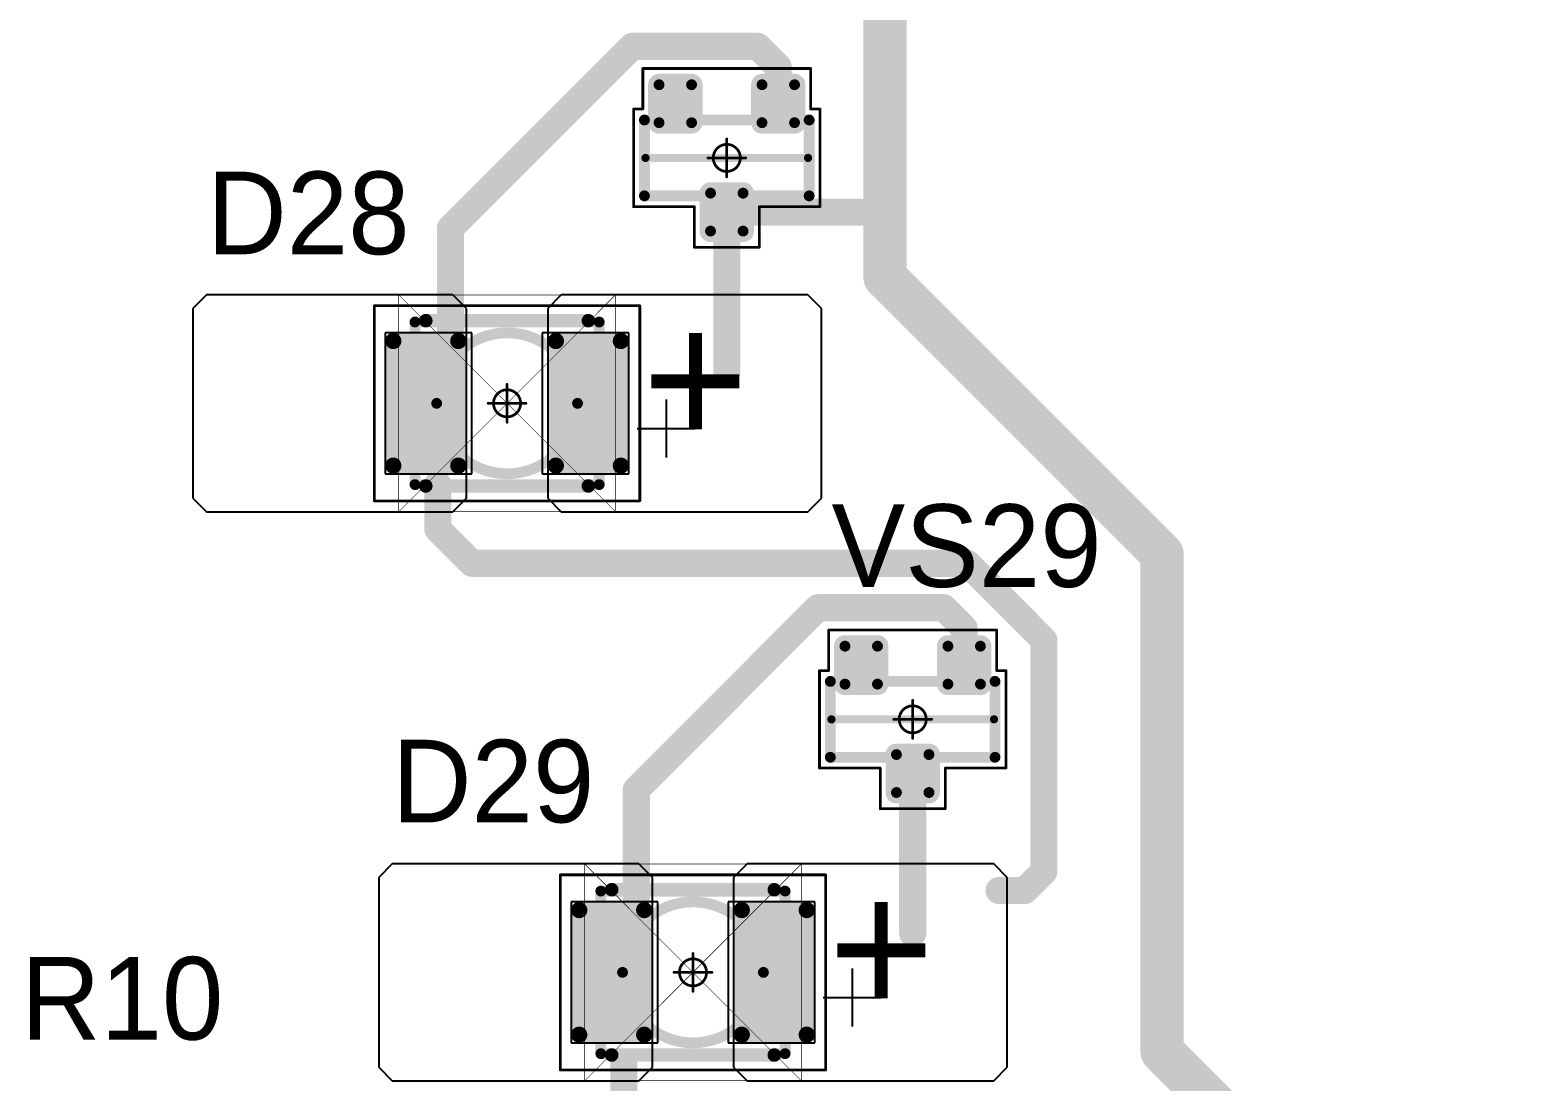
# Model space of a CAD drawing. Header units: millimetres. Extents: x 0 to 1769, y 431 to 1001.
# Drawn here: x 1366.62 to 1394.16, y 518.52 to 537.92 of the extents above; entities that cross this region are included whole.
import ezdxf

# ---------------------------------------------------------------- set-up
doc = ezdxf.new("R2010")
doc.units = ezdxf.units.MM
for name, color, linetype in [('Mechanical13', 56, 'Continuous'), ('Mechanical15', 56, 'Continuous'), ('Mechanical9', 56, 'Continuous'), ('TopLayer', 1, 'Continuous'), ('TopOverlay', 2, 'Continuous'), ('TopPaste', 8, 'Continuous'), ('TopSolder', 216, 'Continuous')]:
    doc.layers.add(name, color=color, linetype=linetype)

# ---------------------------------------------------------------- blocks, each defined once
blk = doc.blocks.new('SOT23_110')
at = {"layer": 'Mechanical13', "const_width": 0.2}
for points in [[(-0.7, -1.52), (-0.7, 1.52)], [(0.7, 1.52), (-0.7, 1.52)], [(0.7, -1.52), (0.7, 1.52)], [(0.7, -1.52), (-0.7, -1.52)]]:
    blk.add_lwpolyline(points, dxfattribs=at)
at = {"layer": 'Mechanical13', "const_width": 0.1}
for points in [[(-0.75, 1.52, 1), (-0.65, 1.52, 1)], [(-0.75, 1.52, 1), (-0.65, 1.52, 1)], [(0.65, 1.52, 1), (0.75, 1.52, 1)], [(0.65, 1.52, 1), (0.75, 1.52, 1)], [(-0.75, -1.52, 1), (-0.65, -1.52, 1)], [(-0.75, -1.52, 1), (-0.65, -1.52, 1)], [(0.65, -1.52, 1), (0.75, -1.52, 1)], [(0.65, -1.52, 1), (0.75, -1.52, 1)]]:
    blk.add_lwpolyline(points, format="xyb", close=True, dxfattribs=at)
at = {"layer": 'Mechanical15', "const_width": 0.05}
for points in [[(0.9, 1.72), (-0.9, 1.72)], [(-0.9, 1.55), (-0.9, 1.72)], [(0.9, 0.6), (0.9, 1.72)], [(-0.9, 1.55), (-1.65, 1.55)], [(-1.65, -1.55), (-1.65, 1.55)], [(1.65, 0.6), (0.9, 0.6)], [(1.65, -0.6), (1.65, 0.6)], [(0, -0.35), (0, 0.35)], [(0.35, 0), (-0.35, 0)], [(0.9, -1.72), (0.9, -0.6)], [(1.65, -0.6), (0.9, -0.6)], [(-0.9, -1.55), (-1.65, -1.55)], [(-0.9, -1.72), (-0.9, -1.55)], [(0.9, -1.72), (-0.9, -1.72)]]:
    blk.add_lwpolyline(points, dxfattribs=at)
at = {"layer": 'Mechanical15'}
for points, const_width in [([(-0.913, 1.72, 1), (-0.888, 1.72, 1)], 0.025), ([(-0.913, 1.72, 1), (-0.888, 1.72, 1)], 0.025), ([(0.888, 1.72, 1), (0.913, 1.72, 1)], 0.025), ([(0.888, 1.72, 1), (0.913, 1.72, 1)], 0.025), ([(-1.662, 1.55, 1), (-1.637, 1.55, 1)], 0.025), ([(-1.662, 1.55, 1), (-1.637, 1.55, 1)], 0.025), ([(-0.913, 1.55, 1), (-0.888, 1.55, 1)], 0.025), ([(-0.913, 1.55, 1), (-0.888, 1.55, 1)], 0.025), ([(0.888, 0.6, 1), (0.913, 0.6, 1)], 0.025), ([(0.888, 0.6, 1), (0.913, 0.6, 1)], 0.025), ([(1.637, 0.6, 1), (1.662, 0.6, 1)], 0.025), ([(1.637, 0.6, 1), (1.662, 0.6, 1)], 0.025), ([(-0.012, 0.35, 1), (0.012, 0.35, 1)], 0.025), ([(-0.362, 0, 1), (-0.337, 0, 1)], 0.025), ([(0.25, 0, 1), (-0.25, 0, 1)], 0.05), ([(-0.262, 0, 1), (-0.238, 0, 1)], 0.025), ([(0.238, 0, 1), (0.262, 0, 1)], 0.025), ([(0.337, 0, 1), (0.362, 0, 1)], 0.025), ([(-0.012, -0.35, 1), (0.012, -0.35, 1)], 0.025), ([(0.888, -0.6, 1), (0.913, -0.6, 1)], 0.025), ([(0.888, -0.6, 1), (0.913, -0.6, 1)], 0.025), ([(1.637, -0.6, 1), (1.662, -0.6, 1)], 0.025), ([(1.637, -0.6, 1), (1.662, -0.6, 1)], 0.025), ([(-1.662, -1.55, 1), (-1.637, -1.55, 1)], 0.025), ([(-1.662, -1.55, 1), (-1.637, -1.55, 1)], 0.025), ([(-0.913, -1.55, 1), (-0.888, -1.55, 1)], 0.025), ([(-0.913, -1.55, 1), (-0.888, -1.55, 1)], 0.025), ([(-0.913, -1.72, 1), (-0.888, -1.72, 1)], 0.025), ([(-0.913, -1.72, 1), (-0.888, -1.72, 1)], 0.025), ([(0.888, -1.72, 1), (0.913, -1.72, 1)], 0.025), ([(0.888, -1.72, 1), (0.913, -1.72, 1)], 0.025)]:
    blk.add_lwpolyline(points, format="xyb", close=True, dxfattribs=dict(at, const_width=const_width))
at = {"layer": 'TopLayer', "const_width": 0.1}
for points in [[(-1.4, 1.25, 1), (-1.3, 1.25, 1)], [(-0.7, 1.25, 1), (-0.6, 1.25, 1)], [(-1.4, 0.65, 1), (-1.3, 0.65, 1)], [(-0.7, 0.65, 1), (-0.6, 0.65, 1)], [(0.6, 0.3, 1), (0.7, 0.3, 1)], [(1.3, 0.3, 1), (1.4, 0.3, 1)], [(0.6, -0.3, 1), (0.7, -0.3, 1)], [(1.3, -0.3, 1), (1.4, -0.3, 1)], [(-1.4, -0.65, 1), (-1.3, -0.65, 1)], [(-0.7, -0.65, 1), (-0.6, -0.65, 1)], [(-1.4, -1.25, 1), (-1.3, -1.25, 1)], [(-0.7, -1.25, 1), (-0.6, -1.25, 1)]]:
    blk.add_lwpolyline(points, format="xyb", close=True, dxfattribs=at)
at = {"layer": 'TopLayer'}
for points in [[(-1.45, 1.25), (-1.45, 0.65), (-0.55, 1.25), (-0.55, 0.65)], [(-1.35, 1.35), (-1.35, 0.55), (-0.65, 1.35), (-0.65, 0.55)], [(0.55, 0.3), (0.55, -0.3), (1.45, 0.3), (1.45, -0.3)], [(0.65, 0.4), (0.65, -0.4), (1.35, 0.4), (1.35, -0.4)], [(-1.35, -0.55), (-1.35, -1.35), (-0.65, -0.55), (-0.65, -1.35)], [(-1.45, -0.65), (-1.45, -1.25), (-0.55, -0.65), (-0.55, -1.25)]]:
    blk.add_solid(points, dxfattribs=at)
at = {"layer": 'TopOverlay', "const_width": 0.15}
blk.add_lwpolyline([(0, -1.5), (0, 1.5)], dxfattribs=at)
at = {"layer": 'TopOverlay', "const_width": 0.075}
for points in [[(-0.038, 1.5, 1), (0.038, 1.5, 1)], [(-0.038, -1.5, 1), (0.038, -1.5, 1)]]:
    blk.add_lwpolyline(points, format="xyb", close=True, dxfattribs=at)
at = {"layer": 'TopPaste', "const_width": 0.075}
for points in [[(-1.387, 1.25, 1), (-1.313, 1.25, 1)], [(-0.687, 1.25, 1), (-0.613, 1.25, 1)], [(-1.387, 0.65, 1), (-1.313, 0.65, 1)], [(-0.687, 0.65, 1), (-0.613, 0.65, 1)], [(0.613, 0.3, 1), (0.687, 0.3, 1)], [(1.313, 0.3, 1), (1.387, 0.3, 1)], [(0.613, -0.3, 1), (0.687, -0.3, 1)], [(1.313, -0.3, 1), (1.387, -0.3, 1)], [(-1.387, -0.65, 1), (-1.313, -0.65, 1)], [(-0.687, -0.65, 1), (-0.613, -0.65, 1)], [(-1.387, -1.25, 1), (-1.313, -1.25, 1)], [(-0.687, -1.25, 1), (-0.613, -1.25, 1)]]:
    blk.add_lwpolyline(points, format="xyb", close=True, dxfattribs=at)
at = {"layer": 'TopPaste'}
for points in [[(-1.425, 1.25), (-1.425, 0.65), (-0.575, 1.25), (-0.575, 0.65)], [(-1.35, 1.325), (-1.35, 0.575), (-0.65, 1.325), (-0.65, 0.575)], [(0.575, 0.3), (0.575, -0.3), (1.425, 0.3), (1.425, -0.3)], [(0.65, 0.375), (0.65, -0.375), (1.35, 0.375), (1.35, -0.375)], [(-1.425, -0.65), (-1.425, -1.25), (-0.575, -0.65), (-0.575, -1.25)], [(-1.35, -0.575), (-1.35, -1.325), (-0.65, -0.575), (-0.65, -1.325)]]:
    blk.add_solid(points, dxfattribs=at)
at = {"layer": 'TopSolder', "const_width": 0.202}
for points in [[(-1.451, 1.25, 1), (-1.249, 1.25, 1)], [(-0.751, 1.25, 1), (-0.549, 1.25, 1)], [(-1.451, 0.65, 1), (-1.249, 0.65, 1)], [(-0.751, 0.65, 1), (-0.549, 0.65, 1)], [(0.549, 0.3, 1), (0.751, 0.3, 1)], [(1.249, 0.3, 1), (1.451, 0.3, 1)], [(0.549, -0.3, 1), (0.751, -0.3, 1)], [(1.249, -0.3, 1), (1.451, -0.3, 1)], [(-1.451, -0.65, 1), (-1.249, -0.65, 1)], [(-0.751, -0.65, 1), (-0.549, -0.65, 1)], [(-1.451, -1.25, 1), (-1.249, -1.25, 1)], [(-0.751, -1.25, 1), (-0.549, -1.25, 1)]]:
    blk.add_lwpolyline(points, format="xyb", close=True, dxfattribs=at)
at = {"layer": 'TopSolder'}
for points in [[(-1.35, 1.452), (-1.35, 0.448), (-0.65, 1.452), (-0.65, 0.448)], [(-1.552, 1.25), (-1.552, 0.65), (-0.448, 1.25), (-0.448, 0.65)], [(0.448, 0.3), (0.448, -0.3), (1.552, 0.3), (1.552, -0.3)], [(0.65, 0.502), (0.65, -0.502), (1.35, 0.502), (1.35, -0.502)], [(-1.35, -0.448), (-1.35, -1.452), (-0.65, -0.448), (-0.65, -1.452)], [(-1.552, -0.65), (-1.552, -1.25), (-0.448, -0.65), (-0.448, -1.25)]]:
    blk.add_solid(points, dxfattribs=at)
blk = doc.blocks.new('SOT23_111')
at = {"layer": 'Mechanical13', "const_width": 0.2}
for points in [[(-0.7, -1.52), (-0.7, 1.52)], [(0.7, 1.52), (-0.7, 1.52)], [(0.7, -1.52), (0.7, 1.52)], [(0.7, -1.52), (-0.7, -1.52)]]:
    blk.add_lwpolyline(points, dxfattribs=at)
at = {"layer": 'Mechanical13', "const_width": 0.1}
for points in [[(-0.75, 1.52, 1), (-0.65, 1.52, 1)], [(-0.75, 1.52, 1), (-0.65, 1.52, 1)], [(0.65, 1.52, 1), (0.75, 1.52, 1)], [(0.65, 1.52, 1), (0.75, 1.52, 1)], [(-0.75, -1.52, 1), (-0.65, -1.52, 1)], [(-0.75, -1.52, 1), (-0.65, -1.52, 1)], [(0.65, -1.52, 1), (0.75, -1.52, 1)], [(0.65, -1.52, 1), (0.75, -1.52, 1)]]:
    blk.add_lwpolyline(points, format="xyb", close=True, dxfattribs=at)
at = {"layer": 'Mechanical15', "const_width": 0.05}
for points in [[(0.9, 1.72), (-0.9, 1.72)], [(-0.9, 1.55), (-0.9, 1.72)], [(0.9, 0.6), (0.9, 1.72)], [(-0.9, 1.55), (-1.65, 1.55)], [(-1.65, -1.55), (-1.65, 1.55)], [(1.65, 0.6), (0.9, 0.6)], [(1.65, -0.6), (1.65, 0.6)], [(0, -0.35), (0, 0.35)], [(0.35, 0), (-0.35, 0)], [(0.9, -1.72), (0.9, -0.6)], [(1.65, -0.6), (0.9, -0.6)], [(-0.9, -1.55), (-1.65, -1.55)], [(-0.9, -1.72), (-0.9, -1.55)], [(0.9, -1.72), (-0.9, -1.72)]]:
    blk.add_lwpolyline(points, dxfattribs=at)
at = {"layer": 'Mechanical15'}
for points, const_width in [([(-0.913, 1.72, 1), (-0.888, 1.72, 1)], 0.025), ([(-0.913, 1.72, 1), (-0.888, 1.72, 1)], 0.025), ([(0.888, 1.72, 1), (0.913, 1.72, 1)], 0.025), ([(0.888, 1.72, 1), (0.913, 1.72, 1)], 0.025), ([(-1.662, 1.55, 1), (-1.637, 1.55, 1)], 0.025), ([(-1.662, 1.55, 1), (-1.637, 1.55, 1)], 0.025), ([(-0.913, 1.55, 1), (-0.888, 1.55, 1)], 0.025), ([(-0.913, 1.55, 1), (-0.888, 1.55, 1)], 0.025), ([(0.888, 0.6, 1), (0.913, 0.6, 1)], 0.025), ([(0.888, 0.6, 1), (0.913, 0.6, 1)], 0.025), ([(1.637, 0.6, 1), (1.662, 0.6, 1)], 0.025), ([(1.637, 0.6, 1), (1.662, 0.6, 1)], 0.025), ([(-0.012, 0.35, 1), (0.012, 0.35, 1)], 0.025), ([(-0.362, 0, 1), (-0.337, 0, 1)], 0.025), ([(0.25, 0, 1), (-0.25, 0, 1)], 0.05), ([(-0.262, 0, 1), (-0.238, 0, 1)], 0.025), ([(0.238, 0, 1), (0.262, 0, 1)], 0.025), ([(0.337, 0, 1), (0.362, 0, 1)], 0.025), ([(-0.012, -0.35, 1), (0.012, -0.35, 1)], 0.025), ([(0.888, -0.6, 1), (0.913, -0.6, 1)], 0.025), ([(0.888, -0.6, 1), (0.913, -0.6, 1)], 0.025), ([(1.637, -0.6, 1), (1.662, -0.6, 1)], 0.025), ([(1.637, -0.6, 1), (1.662, -0.6, 1)], 0.025), ([(-1.662, -1.55, 1), (-1.637, -1.55, 1)], 0.025), ([(-1.662, -1.55, 1), (-1.637, -1.55, 1)], 0.025), ([(-0.913, -1.55, 1), (-0.888, -1.55, 1)], 0.025), ([(-0.913, -1.55, 1), (-0.888, -1.55, 1)], 0.025), ([(-0.913, -1.72, 1), (-0.888, -1.72, 1)], 0.025), ([(-0.913, -1.72, 1), (-0.888, -1.72, 1)], 0.025), ([(0.888, -1.72, 1), (0.913, -1.72, 1)], 0.025), ([(0.888, -1.72, 1), (0.913, -1.72, 1)], 0.025)]:
    blk.add_lwpolyline(points, format="xyb", close=True, dxfattribs=dict(at, const_width=const_width))
at = {"layer": 'TopLayer', "const_width": 0.1}
for points in [[(-1.4, 1.25, 1), (-1.3, 1.25, 1)], [(-0.7, 1.25, 1), (-0.6, 1.25, 1)], [(-1.4, 0.65, 1), (-1.3, 0.65, 1)], [(-0.7, 0.65, 1), (-0.6, 0.65, 1)], [(0.6, 0.3, 1), (0.7, 0.3, 1)], [(1.3, 0.3, 1), (1.4, 0.3, 1)], [(0.6, -0.3, 1), (0.7, -0.3, 1)], [(1.3, -0.3, 1), (1.4, -0.3, 1)], [(-1.4, -0.65, 1), (-1.3, -0.65, 1)], [(-0.7, -0.65, 1), (-0.6, -0.65, 1)], [(-1.4, -1.25, 1), (-1.3, -1.25, 1)], [(-0.7, -1.25, 1), (-0.6, -1.25, 1)]]:
    blk.add_lwpolyline(points, format="xyb", close=True, dxfattribs=at)
at = {"layer": 'TopLayer'}
for points in [[(-1.45, 1.25), (-1.45, 0.65), (-0.55, 1.25), (-0.55, 0.65)], [(-1.35, 1.35), (-1.35, 0.55), (-0.65, 1.35), (-0.65, 0.55)], [(0.55, 0.3), (0.55, -0.3), (1.45, 0.3), (1.45, -0.3)], [(0.65, 0.4), (0.65, -0.4), (1.35, 0.4), (1.35, -0.4)], [(-1.35, -0.55), (-1.35, -1.35), (-0.65, -0.55), (-0.65, -1.35)], [(-1.45, -0.65), (-1.45, -1.25), (-0.55, -0.65), (-0.55, -1.25)]]:
    blk.add_solid(points, dxfattribs=at)
at = {"layer": 'TopOverlay', "const_width": 0.15}
blk.add_lwpolyline([(0, -1.5), (0, 1.5)], dxfattribs=at)
at = {"layer": 'TopOverlay', "const_width": 0.075}
for points in [[(-0.038, 1.5, 1), (0.038, 1.5, 1)], [(-0.038, -1.5, 1), (0.038, -1.5, 1)]]:
    blk.add_lwpolyline(points, format="xyb", close=True, dxfattribs=at)
at = {"layer": 'TopPaste', "const_width": 0.075}
for points in [[(-1.387, 1.25, 1), (-1.313, 1.25, 1)], [(-0.687, 1.25, 1), (-0.613, 1.25, 1)], [(-1.387, 0.65, 1), (-1.313, 0.65, 1)], [(-0.687, 0.65, 1), (-0.613, 0.65, 1)], [(0.613, 0.3, 1), (0.687, 0.3, 1)], [(1.313, 0.3, 1), (1.387, 0.3, 1)], [(0.613, -0.3, 1), (0.687, -0.3, 1)], [(1.313, -0.3, 1), (1.387, -0.3, 1)], [(-1.387, -0.65, 1), (-1.313, -0.65, 1)], [(-0.687, -0.65, 1), (-0.613, -0.65, 1)], [(-1.387, -1.25, 1), (-1.313, -1.25, 1)], [(-0.687, -1.25, 1), (-0.613, -1.25, 1)]]:
    blk.add_lwpolyline(points, format="xyb", close=True, dxfattribs=at)
at = {"layer": 'TopPaste'}
for points in [[(-1.425, 1.25), (-1.425, 0.65), (-0.575, 1.25), (-0.575, 0.65)], [(-1.35, 1.325), (-1.35, 0.575), (-0.65, 1.325), (-0.65, 0.575)], [(0.575, 0.3), (0.575, -0.3), (1.425, 0.3), (1.425, -0.3)], [(0.65, 0.375), (0.65, -0.375), (1.35, 0.375), (1.35, -0.375)], [(-1.425, -0.65), (-1.425, -1.25), (-0.575, -0.65), (-0.575, -1.25)], [(-1.35, -0.575), (-1.35, -1.325), (-0.65, -0.575), (-0.65, -1.325)]]:
    blk.add_solid(points, dxfattribs=at)
at = {"layer": 'TopSolder', "const_width": 0.202}
for points in [[(-1.451, 1.25, 1), (-1.249, 1.25, 1)], [(-0.751, 1.25, 1), (-0.549, 1.25, 1)], [(-1.451, 0.65, 1), (-1.249, 0.65, 1)], [(-0.751, 0.65, 1), (-0.549, 0.65, 1)], [(0.549, 0.3, 1), (0.751, 0.3, 1)], [(1.249, 0.3, 1), (1.451, 0.3, 1)], [(0.549, -0.3, 1), (0.751, -0.3, 1)], [(1.249, -0.3, 1), (1.451, -0.3, 1)], [(-1.451, -0.65, 1), (-1.249, -0.65, 1)], [(-0.751, -0.65, 1), (-0.549, -0.65, 1)], [(-1.451, -1.25, 1), (-1.249, -1.25, 1)], [(-0.751, -1.25, 1), (-0.549, -1.25, 1)]]:
    blk.add_lwpolyline(points, format="xyb", close=True, dxfattribs=at)
at = {"layer": 'TopSolder'}
for points in [[(-1.35, 1.452), (-1.35, 0.448), (-0.65, 1.452), (-0.65, 0.448)], [(-1.552, 1.25), (-1.552, 0.65), (-0.448, 1.25), (-0.448, 0.65)], [(0.448, 0.3), (0.448, -0.3), (1.552, 0.3), (1.552, -0.3)], [(0.65, 0.502), (0.65, -0.502), (1.35, 0.502), (1.35, -0.502)], [(-1.35, -0.448), (-1.35, -1.452), (-0.65, -0.448), (-0.65, -1.452)], [(-1.552, -0.65), (-1.552, -1.25), (-0.448, -0.65), (-0.448, -1.25)]]:
    blk.add_solid(points, dxfattribs=at)
blk = doc.blocks.new('T66G_298')
at = {"layer": 'Mechanical13'}
for p, q in [((2.936, 0.071), (2.936, -1)), ((2.4, -0.464), (3.471, -0.464))]:
    blk.add_line(p, q, dxfattribs=at)
at = {"layer": 'Mechanical13', "const_width": 0.2}
for points in [[(-1.7, 1.5), (1.7, 1.5)], [(-1.7, -1.5), (-1.7, 1.5)], [(1.7, -1.5), (1.7, 1.5)], [(-1.7, -1.5), (1.7, -1.5)]]:
    blk.add_lwpolyline(points, dxfattribs=at)
at = {"layer": 'Mechanical13'}
for points, const_width in [([(-1.75, 1.5, 1), (-1.65, 1.5, 1)], 0.1), ([(-1.75, 1.5, 1), (-1.65, 1.5, 1)], 0.1), ([(1.3, 0, 1), (-1.3, 0, 1)], 0.2), ([(1.65, 1.5, 1), (1.75, 1.5, 1)], 0.1), ([(1.65, 1.5, 1), (1.75, 1.5, 1)], 0.1), ([(-1.35, 0, 1), (-1.25, 0, 1)], 0.1), ([(1.25, 0, 1), (1.35, 0, 1)], 0.1), ([(-1.75, -1.5, 1), (-1.65, -1.5, 1)], 0.1), ([(-1.75, -1.5, 1), (-1.65, -1.5, 1)], 0.1), ([(1.65, -1.5, 1), (1.75, -1.5, 1)], 0.1), ([(1.65, -1.5, 1), (1.75, -1.5, 1)], 0.1)]:
    blk.add_lwpolyline(points, format="xyb", close=True, dxfattribs=dict(at, const_width=const_width))
at = {"layer": 'Mechanical15', "const_width": 0.05}
for points in [[(-2.45, -1.8), (-2.45, 1.8)], [(-2.45, 1.8), (2.45, 1.8)], [(2.45, -1.8), (2.45, 1.8)], [(0, -0.35), (0, 0.35)], [(-0.35, 0), (0.35, 0)], [(-2.45, -1.8), (2.45, -1.8)]]:
    blk.add_lwpolyline(points, dxfattribs=at)
at = {"layer": 'Mechanical15'}
for points, const_width in [([(-2.462, 1.8, 1), (-2.438, 1.8, 1)], 0.025), ([(-2.462, 1.8, 1), (-2.438, 1.8, 1)], 0.025), ([(2.438, 1.8, 1), (2.462, 1.8, 1)], 0.025), ([(2.438, 1.8, 1), (2.462, 1.8, 1)], 0.025), ([(-0.012, 0.35, 1), (0.012, 0.35, 1)], 0.025), ([(-0.362, 0, 1), (-0.337, 0, 1)], 0.025), ([(0.25, 0, 1), (-0.25, 0, 1)], 0.05), ([(-0.262, 0, 1), (-0.238, 0, 1)], 0.025), ([(0.238, 0, 1), (0.262, 0, 1)], 0.025), ([(0.337, 0, 1), (0.362, 0, 1)], 0.025), ([(-0.012, -0.35, 1), (0.012, -0.35, 1)], 0.025), ([(-2.462, -1.8, 1), (-2.438, -1.8, 1)], 0.025), ([(-2.462, -1.8, 1), (-2.438, -1.8, 1)], 0.025), ([(2.438, -1.8, 1), (2.462, -1.8, 1)], 0.025), ([(2.438, -1.8, 1), (2.462, -1.8, 1)], 0.025)]:
    blk.add_lwpolyline(points, format="xyb", close=True, dxfattribs=dict(at, const_width=const_width))
at = {"layer": 'TopLayer'}
for p, q in [((-5.55, 2), (-5.8, 1.75)), ((-1, 2), (-5.55, 2)), ((-0.75, 1.75), (-1, 2)), ((1, 2), (0.75, 1.75)), ((5.55, 2), (1, 2)), ((5.8, 1.75), (5.55, 2)), ((-5.8, 1.75), (-5.8, -1.75)), ((-0.75, -1.75), (-0.75, 1.75)), ((0.75, 1.75), (0.75, -1.75)), ((5.8, -1.75), (5.8, 1.75)), ((-5.8, -1.75), (-5.55, -2)), ((-1, -2), (-0.75, -1.75)), ((0.75, -1.75), (1, -2)), ((5.55, -2), (5.8, -1.75)), ((-5.55, -2), (-1, -2)), ((1, -2), (5.55, -2))]:
    blk.add_line(p, q, dxfattribs=at)
at = {"layer": 'TopLayer', "const_width": 0.15}
for points in [[(-2.175, 1.15, 1), (-2.025, 1.15, 1)], [(-0.975, 1.15, 1), (-0.825, 1.15, 1)], [(0.825, 1.15, 1), (0.975, 1.15, 1)], [(2.025, 1.15, 1), (2.175, 1.15, 1)], [(-2.175, -1.15, 1), (-2.025, -1.15, 1)], [(-0.975, -1.15, 1), (-0.825, -1.15, 1)], [(0.825, -1.15, 1), (0.975, -1.15, 1)], [(2.025, -1.15, 1), (2.175, -1.15, 1)]]:
    blk.add_lwpolyline(points, format="xyb", close=True, dxfattribs=at)
at = {"layer": 'TopLayer'}
for points in [[(-0.75, 1.15), (-2.25, 1.15), (-0.75, -1.15), (-2.25, -1.15)], [(-0.9, 1.3), (-2.1, 1.3), (-0.9, -1.3), (-2.1, -1.3)], [(2.25, 1.15), (0.75, 1.15), (2.25, -1.15), (0.75, -1.15)], [(2.1, 1.3), (0.9, 1.3), (2.1, -1.3), (0.9, -1.3)]]:
    blk.add_solid(points, dxfattribs=at)
at = {"layer": 'TopOverlay', "const_width": 0.25}
for points in [[(-1.5, 1.525), (1.5, 1.525)], [(-1.5, -1.525), (1.5, -1.525)]]:
    blk.add_lwpolyline(points, dxfattribs=at)
at = {"layer": 'TopOverlay', "const_width": 0.125}
for points in [[(-1.562, 1.525, 1), (-1.438, 1.525, 1)], [(1.438, 1.525, 1), (1.562, 1.525, 1)], [(-1.562, -1.525, 1), (-1.438, -1.525, 1)], [(1.438, -1.525, 1), (1.562, -1.525, 1)]]:
    blk.add_lwpolyline(points, format="xyb", close=True, dxfattribs=at)
at = {"layer": 'TopPaste', "const_width": 0.125}
for points in [[(-2.163, 1.15, 1), (-2.038, 1.15, 1)], [(-0.963, 1.15, 1), (-0.838, 1.15, 1)], [(0.838, 1.15, 1), (0.963, 1.15, 1)], [(2.038, 1.15, 1), (2.163, 1.15, 1)], [(-2.163, -1.15, 1), (-2.038, -1.15, 1)], [(-0.963, -1.15, 1), (-0.838, -1.15, 1)], [(0.838, -1.15, 1), (0.963, -1.15, 1)], [(2.038, -1.15, 1), (2.163, -1.15, 1)]]:
    blk.add_lwpolyline(points, format="xyb", close=True, dxfattribs=at)
at = {"layer": 'TopPaste'}
for points in [[(-0.775, 1.15), (-2.225, 1.15), (-0.775, -1.15), (-2.225, -1.15)], [(-0.9, 1.275), (-2.1, 1.275), (-0.9, -1.275), (-2.1, -1.275)], [(2.225, 1.15), (0.775, 1.15), (2.225, -1.15), (0.775, -1.15)], [(2.1, 1.275), (0.9, 1.275), (2.1, -1.275), (0.9, -1.275)]]:
    blk.add_solid(points, dxfattribs=at)
at = {"layer": 'TopSolder'}
for p, q in [((-2.25, 1.3), (-2.25, -1.3)), ((-0.65, 1.3), (-2.25, 1.3)), ((-0.65, -1.3), (-0.65, 1.3)), ((0.65, 1.3), (0.65, -1.3)), ((2.25, 1.3), (0.65, 1.3)), ((2.25, -1.3), (2.25, 1.3)), ((-2.25, -1.3), (-0.65, -1.3)), ((0.65, -1.3), (2.25, -1.3))]:
    blk.add_line(p, q, dxfattribs=at)
at = {"layer": 'TopOverlay'}
blk.add_text('+', height=2.5, dxfattribs=at).set_placement((2.5, -0.8))
blk = doc.blocks.new('T66G_299')
at = {"layer": 'Mechanical13'}
for p, q in [((2.936, 0.071), (2.936, -1)), ((2.4, -0.464), (3.471, -0.464))]:
    blk.add_line(p, q, dxfattribs=at)
at = {"layer": 'Mechanical13', "const_width": 0.2}
for points in [[(-1.7, 1.5), (1.7, 1.5)], [(-1.7, -1.5), (-1.7, 1.5)], [(1.7, -1.5), (1.7, 1.5)], [(-1.7, -1.5), (1.7, -1.5)]]:
    blk.add_lwpolyline(points, dxfattribs=at)
at = {"layer": 'Mechanical13'}
for points, const_width in [([(-1.75, 1.5, 1), (-1.65, 1.5, 1)], 0.1), ([(-1.75, 1.5, 1), (-1.65, 1.5, 1)], 0.1), ([(1.3, 0, 1), (-1.3, 0, 1)], 0.2), ([(1.65, 1.5, 1), (1.75, 1.5, 1)], 0.1), ([(1.65, 1.5, 1), (1.75, 1.5, 1)], 0.1), ([(-1.35, 0, 1), (-1.25, 0, 1)], 0.1), ([(1.25, 0, 1), (1.35, 0, 1)], 0.1), ([(-1.75, -1.5, 1), (-1.65, -1.5, 1)], 0.1), ([(-1.75, -1.5, 1), (-1.65, -1.5, 1)], 0.1), ([(1.65, -1.5, 1), (1.75, -1.5, 1)], 0.1), ([(1.65, -1.5, 1), (1.75, -1.5, 1)], 0.1)]:
    blk.add_lwpolyline(points, format="xyb", close=True, dxfattribs=dict(at, const_width=const_width))
at = {"layer": 'Mechanical15', "const_width": 0.05}
for points in [[(-2.45, -1.8), (-2.45, 1.8)], [(-2.45, 1.8), (2.45, 1.8)], [(2.45, -1.8), (2.45, 1.8)], [(0, -0.35), (0, 0.35)], [(-0.35, 0), (0.35, 0)], [(-2.45, -1.8), (2.45, -1.8)]]:
    blk.add_lwpolyline(points, dxfattribs=at)
at = {"layer": 'Mechanical15'}
for points, const_width in [([(-2.462, 1.8, 1), (-2.438, 1.8, 1)], 0.025), ([(-2.462, 1.8, 1), (-2.438, 1.8, 1)], 0.025), ([(2.438, 1.8, 1), (2.462, 1.8, 1)], 0.025), ([(2.438, 1.8, 1), (2.462, 1.8, 1)], 0.025), ([(-0.012, 0.35, 1), (0.012, 0.35, 1)], 0.025), ([(-0.362, 0, 1), (-0.337, 0, 1)], 0.025), ([(0.25, 0, 1), (-0.25, 0, 1)], 0.05), ([(-0.262, 0, 1), (-0.238, 0, 1)], 0.025), ([(0.238, 0, 1), (0.262, 0, 1)], 0.025), ([(0.337, 0, 1), (0.362, 0, 1)], 0.025), ([(-0.012, -0.35, 1), (0.012, -0.35, 1)], 0.025), ([(-2.462, -1.8, 1), (-2.438, -1.8, 1)], 0.025), ([(-2.462, -1.8, 1), (-2.438, -1.8, 1)], 0.025), ([(2.438, -1.8, 1), (2.462, -1.8, 1)], 0.025), ([(2.438, -1.8, 1), (2.462, -1.8, 1)], 0.025)]:
    blk.add_lwpolyline(points, format="xyb", close=True, dxfattribs=dict(at, const_width=const_width))
at = {"layer": 'TopLayer'}
for p, q in [((-5.55, 2), (-5.8, 1.75)), ((-1, 2), (-5.55, 2)), ((-0.75, 1.75), (-1, 2)), ((1, 2), (0.75, 1.75)), ((5.55, 2), (1, 2)), ((5.8, 1.75), (5.55, 2)), ((-5.8, 1.75), (-5.8, -1.75)), ((-0.75, -1.75), (-0.75, 1.75)), ((0.75, 1.75), (0.75, -1.75)), ((5.8, -1.75), (5.8, 1.75)), ((-5.8, -1.75), (-5.55, -2)), ((-1, -2), (-0.75, -1.75)), ((0.75, -1.75), (1, -2)), ((5.55, -2), (5.8, -1.75)), ((-5.55, -2), (-1, -2)), ((1, -2), (5.55, -2))]:
    blk.add_line(p, q, dxfattribs=at)
at = {"layer": 'TopLayer', "const_width": 0.15}
for points in [[(-2.175, 1.15, 1), (-2.025, 1.15, 1)], [(-0.975, 1.15, 1), (-0.825, 1.15, 1)], [(0.825, 1.15, 1), (0.975, 1.15, 1)], [(2.025, 1.15, 1), (2.175, 1.15, 1)], [(-2.175, -1.15, 1), (-2.025, -1.15, 1)], [(-0.975, -1.15, 1), (-0.825, -1.15, 1)], [(0.825, -1.15, 1), (0.975, -1.15, 1)], [(2.025, -1.15, 1), (2.175, -1.15, 1)]]:
    blk.add_lwpolyline(points, format="xyb", close=True, dxfattribs=at)
at = {"layer": 'TopLayer'}
for points in [[(-0.75, 1.15), (-2.25, 1.15), (-0.75, -1.15), (-2.25, -1.15)], [(-0.9, 1.3), (-2.1, 1.3), (-0.9, -1.3), (-2.1, -1.3)], [(2.25, 1.15), (0.75, 1.15), (2.25, -1.15), (0.75, -1.15)], [(2.1, 1.3), (0.9, 1.3), (2.1, -1.3), (0.9, -1.3)]]:
    blk.add_solid(points, dxfattribs=at)
at = {"layer": 'TopOverlay', "const_width": 0.25}
for points in [[(-1.5, 1.525), (1.5, 1.525)], [(-1.5, -1.525), (1.5, -1.525)]]:
    blk.add_lwpolyline(points, dxfattribs=at)
at = {"layer": 'TopOverlay', "const_width": 0.125}
for points in [[(-1.562, 1.525, 1), (-1.438, 1.525, 1)], [(1.438, 1.525, 1), (1.562, 1.525, 1)], [(-1.562, -1.525, 1), (-1.438, -1.525, 1)], [(1.438, -1.525, 1), (1.562, -1.525, 1)]]:
    blk.add_lwpolyline(points, format="xyb", close=True, dxfattribs=at)
at = {"layer": 'TopPaste', "const_width": 0.125}
for points in [[(-2.163, 1.15, 1), (-2.038, 1.15, 1)], [(-0.963, 1.15, 1), (-0.838, 1.15, 1)], [(0.838, 1.15, 1), (0.963, 1.15, 1)], [(2.038, 1.15, 1), (2.163, 1.15, 1)], [(-2.163, -1.15, 1), (-2.038, -1.15, 1)], [(-0.963, -1.15, 1), (-0.838, -1.15, 1)], [(0.838, -1.15, 1), (0.963, -1.15, 1)], [(2.038, -1.15, 1), (2.163, -1.15, 1)]]:
    blk.add_lwpolyline(points, format="xyb", close=True, dxfattribs=at)
at = {"layer": 'TopPaste'}
for points in [[(-0.775, 1.15), (-2.225, 1.15), (-0.775, -1.15), (-2.225, -1.15)], [(-0.9, 1.275), (-2.1, 1.275), (-0.9, -1.275), (-2.1, -1.275)], [(2.225, 1.15), (0.775, 1.15), (2.225, -1.15), (0.775, -1.15)], [(2.1, 1.275), (0.9, 1.275), (2.1, -1.275), (0.9, -1.275)]]:
    blk.add_solid(points, dxfattribs=at)
at = {"layer": 'TopSolder'}
for p, q in [((-2.25, 1.3), (-2.25, -1.3)), ((-0.65, 1.3), (-2.25, 1.3)), ((-0.65, -1.3), (-0.65, 1.3)), ((0.65, 1.3), (0.65, -1.3)), ((2.25, 1.3), (0.65, 1.3)), ((2.25, -1.3), (2.25, 1.3)), ((-2.25, -1.3), (-0.65, -1.3)), ((0.65, -1.3), (2.25, -1.3))]:
    blk.add_line(p, q, dxfattribs=at)
at = {"layer": 'TopOverlay'}
blk.add_text('+', height=2.5, dxfattribs=at).set_placement((2.5, -0.8))

msp = doc.modelspace()

# ---------------------------------------------------------------- linework, layer by layer
at = {"layer": 'Mechanical9'}
for points, const_width in [([(1373.425, 529.028), (1373.425, 533.028)], 0.0127), ([(1373.425, 533.028), (1377.425, 533.028)], 0.0127), ([(1373.425, 533.028), (1377.425, 529.028)], 0.01), ([(1373.425, 529.028), (1377.425, 533.028)], 0.01), ([(1377.425, 529.028), (1377.425, 533.028)], 0.0127), ([(1373.425, 529.028), (1377.425, 529.028)], 0.0127), ([(1376.856, 518.528), (1376.856, 522.528)], 0.0127), ([(1376.856, 522.528), (1380.856, 522.528)], 0.0127), ([(1376.856, 522.528), (1380.856, 518.528)], 0.01), ([(1376.856, 518.528), (1380.856, 522.528)], 0.01), ([(1380.856, 518.528), (1380.856, 522.528)], 0.0127), ([(1376.856, 518.528), (1380.856, 518.528)], 0.0127)]:
    msp.add_lwpolyline(points, dxfattribs=dict(at, const_width=const_width))
for points, const_width in [([(1373.422, 533.028, 1), (1373.428, 533.028, 1)], 0.00635), ([(1373.422, 533.028, 1), (1373.428, 533.028, 1)], 0.00635), ([(1373.423, 533.028, 1), (1373.428, 533.028, 1)], 0.005), ([(1377.422, 533.028, 1), (1377.428, 533.028, 1)], 0.00635), ([(1377.422, 533.028, 1), (1377.428, 533.028, 1)], 0.00635), ([(1377.423, 533.028, 1), (1377.428, 533.028, 1)], 0.005), ([(1373.422, 529.028, 1), (1373.428, 529.028, 1)], 0.00635), ([(1373.422, 529.028, 1), (1373.428, 529.028, 1)], 0.00635), ([(1373.423, 529.028, 1), (1373.428, 529.028, 1)], 0.005), ([(1377.422, 529.028, 1), (1377.428, 529.028, 1)], 0.00635), ([(1377.422, 529.028, 1), (1377.428, 529.028, 1)], 0.00635), ([(1377.423, 529.028, 1), (1377.428, 529.028, 1)], 0.005), ([(1376.853, 522.528, 1), (1376.859, 522.528, 1)], 0.00635), ([(1376.853, 522.528, 1), (1376.859, 522.528, 1)], 0.00635), ([(1376.853, 522.528, 1), (1376.858, 522.528, 1)], 0.005), ([(1380.853, 522.528, 1), (1380.859, 522.528, 1)], 0.00635), ([(1380.853, 522.528, 1), (1380.859, 522.528, 1)], 0.00635), ([(1380.853, 522.528, 1), (1380.858, 522.528, 1)], 0.005), ([(1376.853, 518.528, 1), (1376.859, 518.528, 1)], 0.00635), ([(1376.853, 518.528, 1), (1376.859, 518.528, 1)], 0.00635), ([(1376.853, 518.528, 1), (1376.858, 518.528, 1)], 0.005), ([(1380.853, 518.528, 1), (1380.859, 518.528, 1)], 0.00635), ([(1380.853, 518.528, 1), (1380.859, 518.528, 1)], 0.00635), ([(1380.853, 518.528, 1), (1380.858, 518.528, 1)], 0.005)]:
    msp.add_lwpolyline(points, format="xyb", close=True, dxfattribs=dict(at, const_width=const_width))
at = {"layer": 'TopLayer'}
for points, const_width in [([(1382.4, 534.72), (1382.4, 545.755)], 0.8), ([(1374.379, 534.26), (1377.735, 537.615)], 0.5), ([(1377.735, 537.615), (1380.05, 537.615)], 0.5), ([(1380.05, 537.615), (1380.43, 537.235)], 0.5), ([(1380.43, 536.556), (1380.43, 537.235)], 0.5), ([(1382.236, 534.556), (1382.4, 534.72)], 0.5), ([(1382.4, 533.355), (1382.4, 534.72)], 0.8), ([(1379.48, 534.556), (1382.236, 534.556)], 0.5), ([(1379.48, 531.605), (1379.48, 534.556)], 0.5), ([(1374.379, 532.253), (1374.379, 534.26)], 0.5), ([(1382.4, 533.355), (1387.514, 528.241)], 0.8), ([(1374.148, 528.704), (1374.148, 529.529)], 0.5), ([(1374.148, 528.704), (1374.776, 528.076)], 0.5), ([(1387.514, 519.067), (1387.514, 528.241)], 0.8), ([(1374.776, 528.076), (1383.917, 528.076)], 0.5), ([(1383.917, 528.076), (1385.329, 526.663)], 0.5), ([(1377.81, 523.901), (1381.165, 527.257)], 0.5), ([(1381.165, 527.257), (1383.481, 527.257)], 0.5), ([(1383.481, 527.257), (1383.861, 526.877)], 0.5), ([(1383.861, 526.197), (1383.861, 526.877)], 0.5), ([(1385.329, 522.386), (1385.329, 526.663)], 0.5), ([(1382.911, 521.247), (1382.911, 524.197)], 0.5), ([(1377.81, 521.895), (1377.81, 523.901)], 0.5), ([(1384.982, 522.039), (1385.329, 522.386)], 0.5), ([(1384.504, 522.039), (1384.982, 522.039)], 0.5), ([(1387.514, 519.067), (1393.759, 512.822)], 0.8), ([(1377.578, 518.005), (1377.578, 518.83)], 0.5)]:
    msp.add_lwpolyline(points, dxfattribs=dict(at, const_width=const_width))
for points, const_width in [([(1377.61, 537.615, 1), (1377.86, 537.615, 1)], 0.25), ([(1377.61, 537.615, 1), (1377.86, 537.615, 1)], 0.25), ([(1379.925, 537.615, 1), (1380.175, 537.615, 1)], 0.25), ([(1379.925, 537.615, 1), (1380.175, 537.615, 1)], 0.25), ([(1380.305, 537.235, 1), (1380.555, 537.235, 1)], 0.25), ([(1380.305, 537.235, 1), (1380.555, 537.235, 1)], 0.25), ([(1380.305, 536.556, 1), (1380.555, 536.556, 1)], 0.25), ([(1382.2, 534.72, 1), (1382.6, 534.72, 1)], 0.4), ([(1382.2, 534.72, 1), (1382.6, 534.72, 1)], 0.4), ([(1382.275, 534.72, 1), (1382.525, 534.72, 1)], 0.25), ([(1379.355, 534.556, 1), (1379.605, 534.556, 1)], 0.25), ([(1379.355, 534.556, 1), (1379.605, 534.556, 1)], 0.25), ([(1382.111, 534.556, 1), (1382.361, 534.556, 1)], 0.25), ([(1382.111, 534.556, 1), (1382.361, 534.556, 1)], 0.25), ([(1374.254, 534.26, 1), (1374.504, 534.26, 1)], 0.25), ([(1374.254, 534.26, 1), (1374.504, 534.26, 1)], 0.25), ([(1382.2, 533.355, 1), (1382.6, 533.355, 1)], 0.4), ([(1382.2, 533.355, 1), (1382.6, 533.355, 1)], 0.4), ([(1374.254, 532.253, 1), (1374.504, 532.253, 1)], 0.25), ([(1379.355, 531.605, 1), (1379.605, 531.605, 1)], 0.25), ([(1374.023, 529.529, 1), (1374.273, 529.529, 1)], 0.25), ([(1374.023, 528.704, 1), (1374.273, 528.704, 1)], 0.25), ([(1374.023, 528.704, 1), (1374.273, 528.704, 1)], 0.25), ([(1387.314, 528.241, 1), (1387.714, 528.241, 1)], 0.4), ([(1387.314, 528.241, 1), (1387.714, 528.241, 1)], 0.4), ([(1374.651, 528.076, 1), (1374.901, 528.076, 1)], 0.25), ([(1374.651, 528.076, 1), (1374.901, 528.076, 1)], 0.25), ([(1383.792, 528.076, 1), (1384.042, 528.076, 1)], 0.25), ([(1383.792, 528.076, 1), (1384.042, 528.076, 1)], 0.25), ([(1381.04, 527.257, 1), (1381.29, 527.257, 1)], 0.25), ([(1381.04, 527.257, 1), (1381.29, 527.257, 1)], 0.25), ([(1383.356, 527.257, 1), (1383.606, 527.257, 1)], 0.25), ([(1383.356, 527.257, 1), (1383.606, 527.257, 1)], 0.25), ([(1383.736, 526.877, 1), (1383.986, 526.877, 1)], 0.25), ([(1383.736, 526.877, 1), (1383.986, 526.877, 1)], 0.25), ([(1385.204, 526.663, 1), (1385.454, 526.663, 1)], 0.25), ([(1385.204, 526.663, 1), (1385.454, 526.663, 1)], 0.25), ([(1383.736, 526.197, 1), (1383.986, 526.197, 1)], 0.25), ([(1382.786, 524.197, 1), (1383.036, 524.197, 1)], 0.25), ([(1377.685, 523.901, 1), (1377.935, 523.901, 1)], 0.25), ([(1377.685, 523.901, 1), (1377.935, 523.901, 1)], 0.25), ([(1385.204, 522.386, 1), (1385.454, 522.386, 1)], 0.25), ([(1385.204, 522.386, 1), (1385.454, 522.386, 1)], 0.25), ([(1384.379, 522.039, 1), (1384.629, 522.039, 1)], 0.25), ([(1384.857, 522.039, 1), (1385.107, 522.039, 1)], 0.25), ([(1384.857, 522.039, 1), (1385.107, 522.039, 1)], 0.25), ([(1377.685, 521.895, 1), (1377.935, 521.895, 1)], 0.25), ([(1382.786, 521.247, 1), (1383.036, 521.247, 1)], 0.25), ([(1387.314, 519.067, 1), (1387.714, 519.067, 1)], 0.4), ([(1387.314, 519.067, 1), (1387.714, 519.067, 1)], 0.4), ([(1377.453, 518.83, 1), (1377.703, 518.83, 1)], 0.25)]:
    msp.add_lwpolyline(points, format="xyb", close=True, dxfattribs=dict(at, const_width=const_width))

# ---------------------------------------------------------------- block references
for name, p, rotation in [('SOT23_111', (1379.48, 535.556), 270), ('T66G_299', (1375.425, 531.028), 360), ('SOT23_110', (1382.911, 525.197), 270), ('T66G_298', (1378.856, 520.528), 360)]:
    msp.add_blockref(name, p, dxfattribs=dict(rotation=rotation))

# ---------------------------------------------------------------- texts
at = {"layer": 'TopOverlay'}
for s, p in [('D28', (1369.888, 533.779)), ('VS29', (1381.413, 527.64)), ('D29', (1373.298, 523.296)), ('R10', (1366.45, 519.288))]:
    msp.add_text(s, height=1.524, dxfattribs=at).set_placement(p)

doc.saveas('drawing.dxf')
